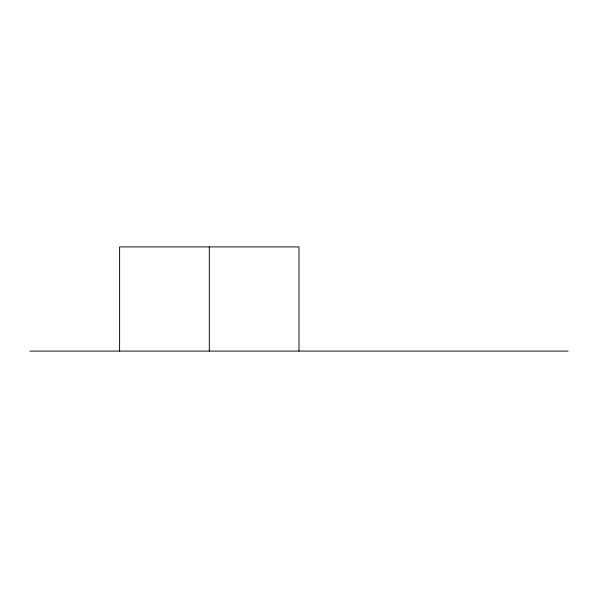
<?xml version="1.0" encoding="UTF-8"?>
<svg xmlns="http://www.w3.org/2000/svg" width="598" height="598" viewBox="0 0 598 598"><rect width="100%" height="100%" fill="white"/><g stroke="black" fill="none" stroke-linecap="round" stroke-linejoin="round"><path stroke-width="0.9" d="M29.9 351.086L568.1 351.086M299 351.086L299 246.914L119.6 246.914L119.6 351.086M209.3 246.914L209.3 351.086"/></g></svg>
